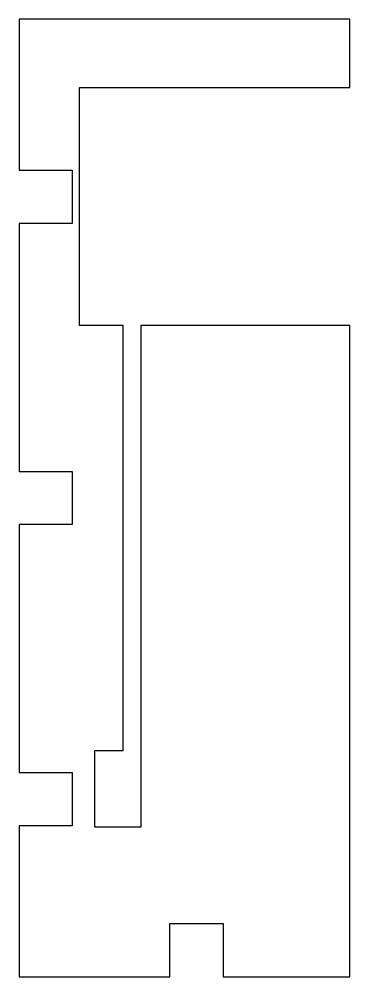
# Model space of a CAD drawing. Header units: millimetres. Extents: x 0 to 373, y 0 to 1079.
import ezdxf

# ---------------------------------------------------------------- set-up
doc = ezdxf.new("R2010")
doc.units = ezdxf.units.MM
doc.layers.add('CUT', color=7, linetype='CONTINUOUS')

msp = doc.modelspace()

# ---------------------------------------------------------------- linework, layer by layer
at = {"layer": 'CUT'}
msp.add_lwpolyline([(0, 0), (170, 0), (170, 60), (230, 60), (230, 0), (372.9967, 0), (372.9967, 733.74), (137.25, 733.74), (137.25, 168.74), (85.25, 168.74), (85.25, 254.74), (117.25, 254.74), (117.25, 733.74), (68.25, 733.74), (68.25, 1001.74), (372.9967, 1001.74), (372.9967, 1078.61), (0, 1078.61), (0, 908.61), (60, 908.61), (60, 848.61), (0, 848.61), (0, 569.305), (60, 569.305), (60, 509.305), (0, 509.305), (0, 230), (60, 230), (60, 170), (0, 170)], close=True, dxfattribs=at)

doc.saveas('drawing.dxf')
